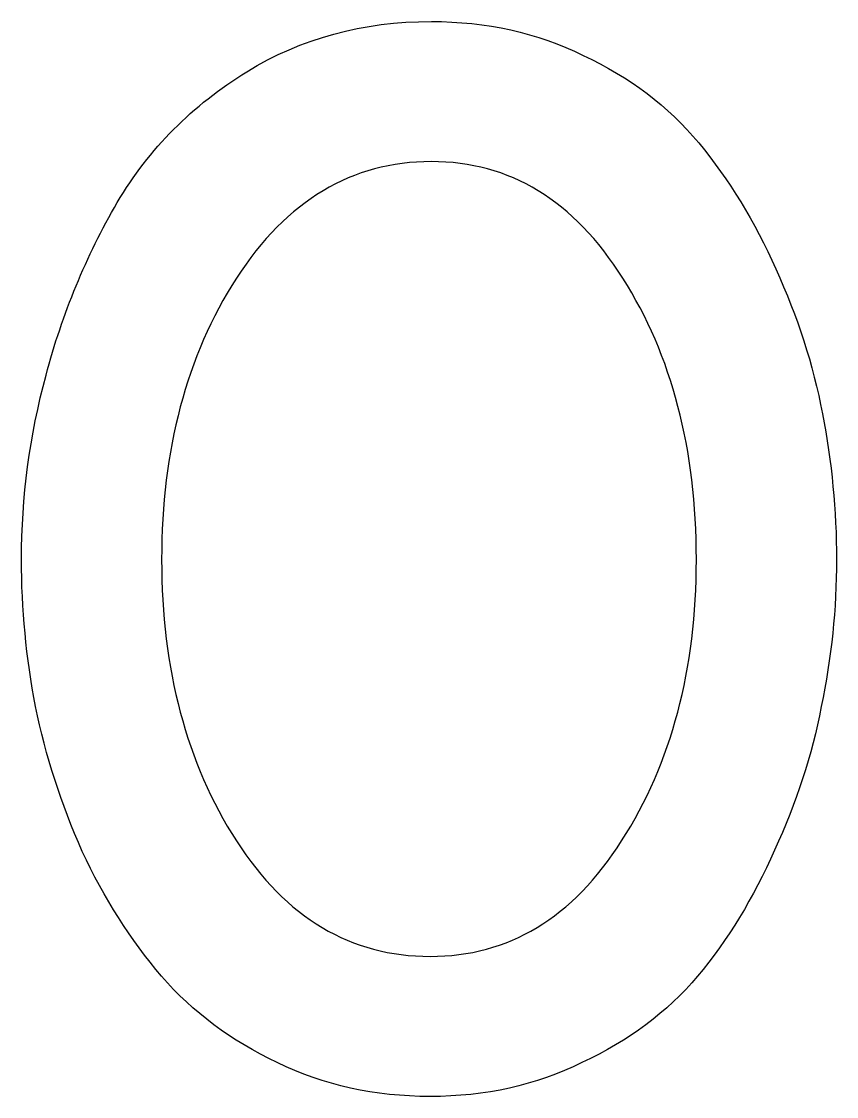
# Model space of a CAD drawing. Header units: millimetres. Extents: x 8.33 to 13.11, y 7.57 to 13.87.
import ezdxf

# ---------------------------------------------------------------- set-up
doc = ezdxf.new("R2010")
doc.units = ezdxf.units.MM
doc.layers.get('0').update_dxf_attribs({"linetype": 'CONTINUOUS'})

msp = doc.modelspace()

# ---------------------------------------------------------------- linework, layer by layer
at = {"color": 7}
for points in [[(10.735682, 13.873946)], [(10.735693, 13.052593)]]:
    msp.add_lwpolyline(points, close=True, dxfattribs=at)
for points in [[(9.654231, 13.579628), (9.973647, 13.77584), (10.334131, 13.873946), (10.735682, 13.873946)], [(10.735693, 13.873946), (11.059672, 13.873946), (11.356272, 13.807781), (11.625492, 13.675452)], [(11.625492, 13.675452), (11.899277, 13.547686), (12.12515, 13.376571), (12.30311, 13.162106)], [(8.894479, 12.813031), (9.081564, 13.127883), (9.334815, 13.383415), (9.654231, 13.579628)], [(12.30311, 13.162106), (12.481071, 12.94764), (12.631652, 12.701234), (12.754855, 12.422887)], [(10.735693, 13.052593), (10.270259, 13.052593), (9.889242, 12.824439), (9.592641, 12.368131)], [(11.85821, 12.368131), (11.570736, 12.824439), (11.196564, 13.052593), (10.735693, 13.052593)], [(8.47696, 11.800027), (8.572779, 12.160511), (8.711951, 12.498178), (8.894479, 12.813031)], [(12.754855, 12.422887), (12.882621, 12.144539), (12.973883, 11.861628), (13.02864, 11.574155)], [(9.592641, 12.368131), (9.300604, 11.911823), (9.154586, 11.361972), (9.154586, 10.718576)], [(12.289422, 10.718576), (12.289422, 11.366533), (12.145685, 11.916385), (11.85821, 12.368131)], [(8.33323, 10.718576), (8.33323, 11.083623), (8.38114, 11.444107), (8.47696, 11.800027)], [(13.02864, 11.574155), (13.083393, 11.291244), (13.11077, 11.006051), (13.11077, 10.718576)], [(8.415362, 9.856156), (8.360607, 10.143629), (8.33323, 10.431103), (8.33323, 10.718576)], [(9.154586, 10.718576), (9.154586, 10.075182), (9.300604, 9.525331), (9.592641, 9.069024)], [(11.851365, 9.069024), (12.143403, 9.525331), (12.289422, 10.075182), (12.289422, 10.718576)], [(13.11077, 10.718576), (13.11077, 10.431103), (13.08111, 10.143629), (13.02179, 9.856156)], [(8.689148, 9.007422), (8.565944, 9.28577), (8.474682, 9.568681), (8.415362, 9.856156)], [(13.02179, 9.856156), (12.967037, 9.573244), (12.875775, 9.292614), (12.748005, 9.014267)], [(9.592641, 9.069024), (9.884678, 8.617279), (10.263414, 8.391406), (10.728848, 8.391406)], [(10.728848, 8.391406), (11.189719, 8.391406), (11.563891, 8.617279), (11.851365, 9.069024)], [(9.154582, 8.275047), (8.972058, 8.489512), (8.816913, 8.733637), (8.689148, 9.007422)], [(12.748005, 9.014267), (12.624802, 8.735919), (12.474221, 8.489512), (12.29626, 8.275047)], [(9.832198, 7.768547), (9.562977, 7.896312), (9.337104, 8.065145), (9.154582, 8.275047)], [(12.29626, 8.275047), (12.118301, 8.065145), (11.892428, 7.896312), (11.618643, 7.768547)], [(10.728844, 7.570053), (10.404865, 7.570053), (10.105983, 7.636218), (9.832198, 7.768547)], [(11.618643, 7.768547), (11.349422, 7.636218), (11.052823, 7.570053), (10.728844, 7.570053)]]:
    msp.add_open_spline(points, degree=3, dxfattribs=at)

doc.saveas('drawing.dxf')
